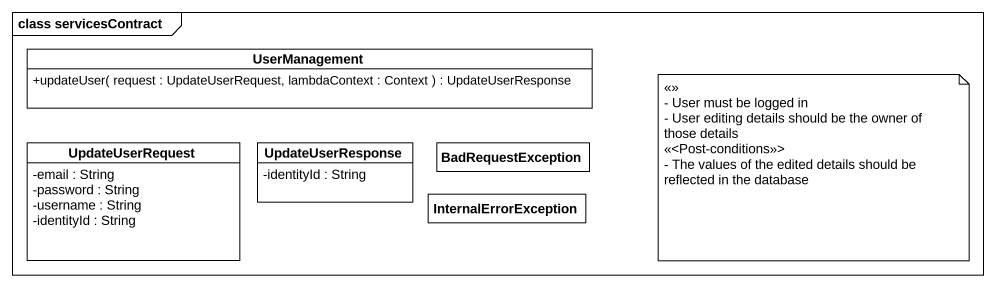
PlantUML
@startuml
mainframe class servicesContract
hide circle
hide empty members
skinparam classAttributeIconSize 0
class UserManagement {
  +updateUser( request : UpdateUserRequest, lambdaContext : Context ) : UpdateUserResponse
}
class UpdateUserRequest {
  -email : String
  -password : String
  -username : String
  -identityId : String
}
class UpdateUserResponse {
  -identityId : String
}
class BadRequestException
class InternalErrorException
note as N1
  <<>>
  - User must be logged in
  - User editing details should be the owner of those details
  <<<Post-conditions>>>
  - The values of the edited details should be reflected in the database
end note
@enduml
